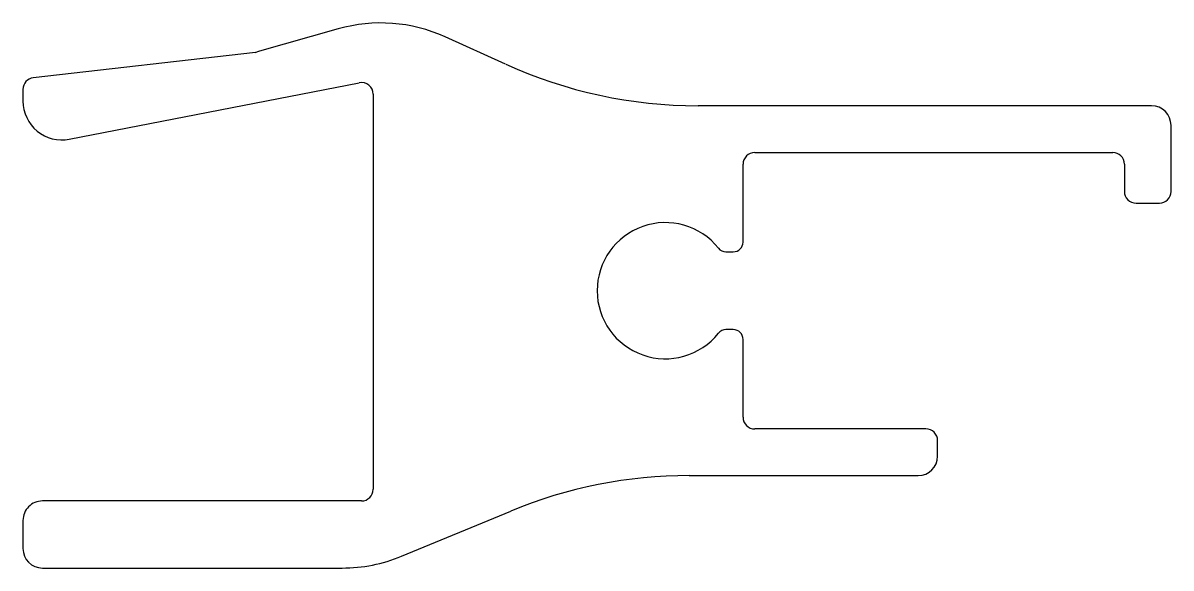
# Model space of a CAD drawing. Extents: x 238.9 to 268.4, y 784.7 to 798.7.
import ezdxf

# ---------------------------------------------------------------- set-up
doc = ezdxf.new("R2010")
doc.units = 0
doc.layers.get('0').update_dxf_attribs({"linetype": 'CONTINUOUS'})

msp = doc.modelspace()

# ---------------------------------------------------------------- linework, layer by layer
for p, q in [((247.013, 798.559), (244.93, 797.967)), ((251.314, 797.651), (249.755, 798.356)), ((244.882, 797.957), (239.174, 797.304)), ((238.908, 797.006), (238.908, 796.707)), ((240.099, 795.726), (247.551, 797.178)), ((247.908, 796.883), (247.908, 786.732)), ((267.915, 796.584), (256.26, 796.585)), ((268.415, 794.384), (268.415, 796.084)), ((257.715, 795.384), (266.915, 795.384)), ((257.415, 793.084), (257.415, 795.084)), ((267.215, 795.084), (267.215, 794.384)), ((267.515, 794.084), (268.115, 794.084)), ((256.976, 792.834), (257.165, 792.834)), ((257.165, 790.834), (256.976, 790.834)), ((257.415, 788.584), (257.415, 790.584)), ((262.115, 788.284), (257.715, 788.284)), ((262.415, 787.584), (262.415, 787.984)), ((256.03, 787.084), (261.915, 787.084)), ((247.608, 786.432), (239.408, 786.432)), ((248.64, 785.014), (251.443, 786.173)), ((238.908, 785.932), (238.908, 785.21)), ((239.408, 784.71), (247.111, 784.71))]:
    msp.add_line(p, q)
for centre, radius, start, end in [((248.107, 794.712), 4, 65.6612, 105.8711), ((244.847, 798.255), 0.3, 276.5293, 285.8722), ((256.26, 808.585), 12, 245.6612, 269.9986), ((239.208, 797.006), 0.3, 96.5293, 180), ((247.608, 796.883), 0.3, 360, 101.0263), ((239.908, 796.707), 1, 179.9996, 281.0268), ((267.915, 796.084), 0.5, 360, 89.9986), ((257.715, 795.084), 0.3, 89.9989, 179.9992), ((266.915, 795.084), 0.3, 359.9981, 89.9971), ((267.515, 794.384), 0.3, 179.9987, 270), ((268.115, 794.384), 0.3, 270, 0), ((255.415, 791.834), 1.75, 38.678, 321.3135), ((256.976, 793.084), 0.25, 218.6782, 270.014), ((257.165, 793.084), 0.25, 270.014, 359.9987), ((256.976, 790.584), 0.25, 90.0125, 141.3133), ((257.165, 790.584), 0.25, 359.9989, 90.0125), ((257.715, 788.584), 0.3, 179.9992, 269.9993), ((262.115, 787.984), 0.3, 359.9971, 89.997), ((261.915, 787.584), 0.5, 269.9986, 359.9986), ((256.03, 775.084), 12, 89.9987, 112.4732), ((247.608, 786.732), 0.3, 270, 0), ((239.408, 785.932), 0.5, 89.9986, 180), ((239.408, 785.21), 0.5, 180, 269.9986), ((247.111, 788.71), 4, 269.9986, 292.4732)]:
    msp.add_arc(centre, radius, start, end)

doc.saveas('drawing.dxf')
